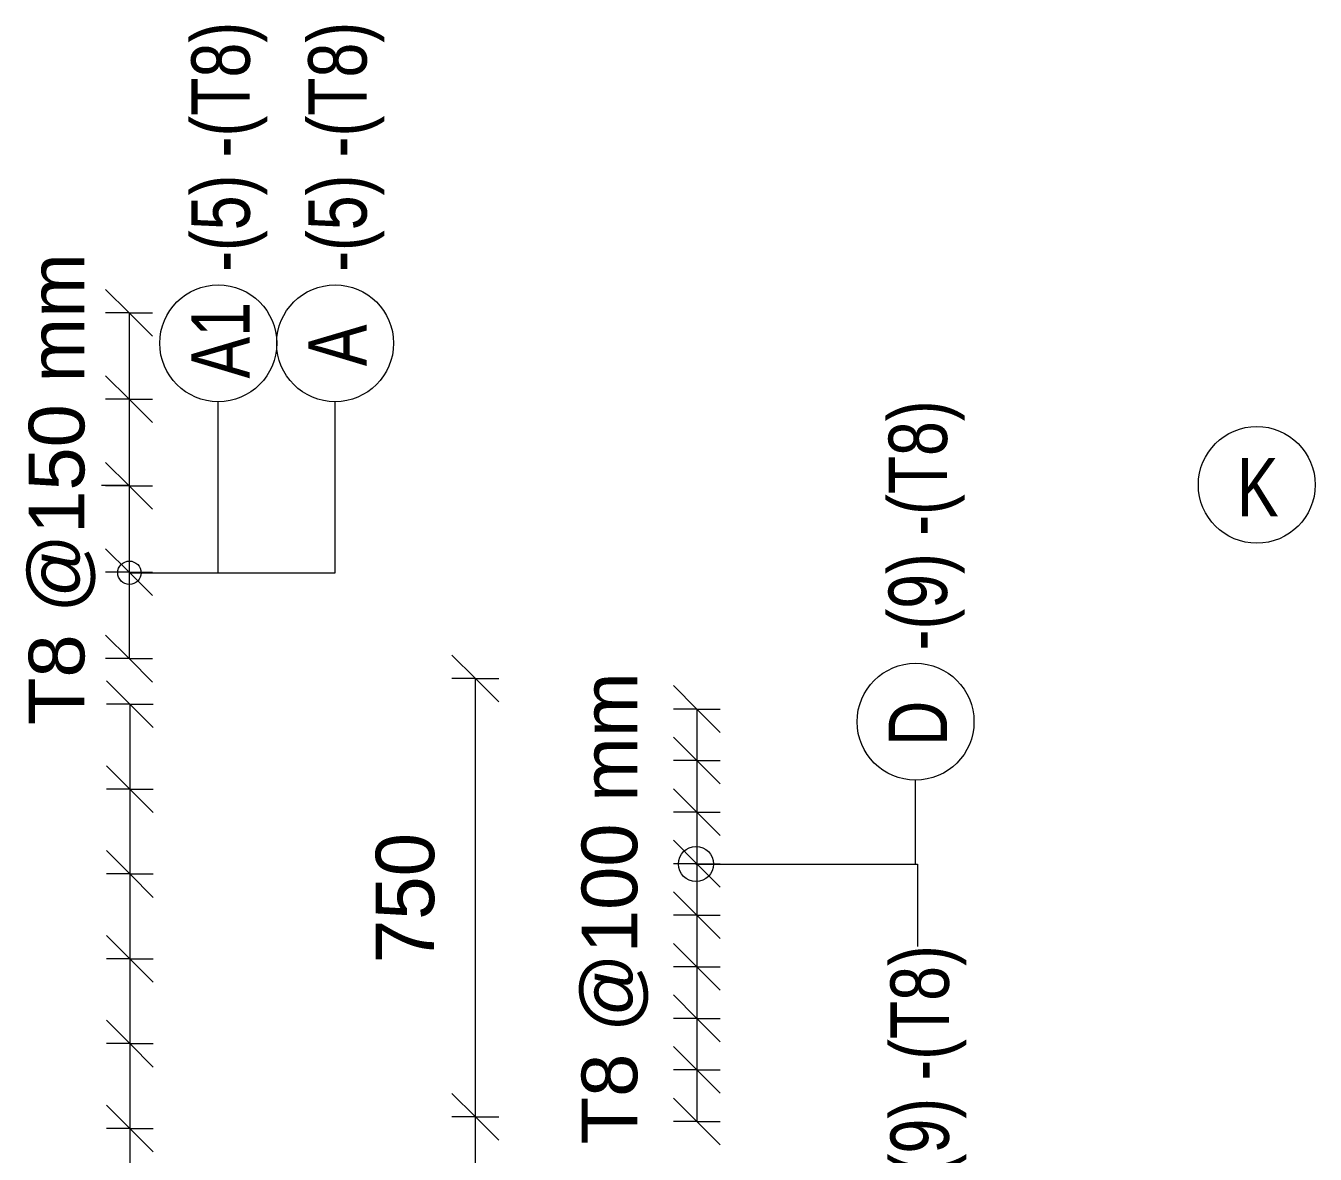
# Model space of a CAD drawing. Header units: millimetres. Extents: x -14563 to 6741, y -2784 to 21137.
# Drawn here: x -10540 to -8333, y 2226 to 4157 of the extents above; entities that cross this region are included whole.
import ezdxf

# ---------------------------------------------------------------- set-up
doc = ezdxf.new("R2010")
doc.units = ezdxf.units.MM
for name, color, linetype, lineweight in [('A-ANNO-DIMS', 211, 'Continuous', 9), ('A-ANNO-DIMS-40', 211, 'Continuous', 9), ('S-RBAR-IDEN', 171, 'Continuous', 9)]:
    doc.layers.add(name, color=color, linetype=linetype, lineweight=lineweight)
doc.styles.add('Arial', font='arial.ttf', dxfattribs={"height": 80})
doc.styles.add('Arial_1', font='arial.ttf', dxfattribs={"height": 95.25})
doc.styles.add('Nirmala UI Semilight', font='NirmalaS.ttf', dxfattribs={"width": 0.8, "height": 100})
doc.styles.add('Nirmala UI Semilight_1', font='NirmalaS.ttf', dxfattribs={"height": 100})
doc.dimstyles.new('Arrow_Filled_-_2_5_NI_UI_1', dxfattribs={"dimscale": 304.8, "dimtxt": 104.736395, "dimasz": 0.262467, "dimexe": 0.131234, "dimexo": 0.0625, "dimgap": 0.131234, "dimtad": 1, "dimdec": 4, "dimzin": 0, "dimdsep": 46, "dimtxsty": 'Arial_1', "dimblk1": 'OBLIQUE', "dimblk2": 'OBLIQUE', "dimsah": 1, "dimcen": 0.09, "dimazin": 0, "dimtfac": 1, "dimtdec": 4, "dimtix": 1, "dimtmove": 0, "dimatfit": 3, "dimfxl": 0.131234, "dimfxlon": 1, "dimtvp": 1, "dimtolj": 1, "dimtzin": 0, "dimarcsym": 2})
doc.dimstyles.new('Arrow_Filled_-_2_5_NI_UI_2', dxfattribs={"dimscale": 304.8, "dimtxt": 104.736395, "dimasz": 0.262467, "dimexe": 0.131234, "dimexo": 0.0625, "dimgap": 0.131234, "dimtad": 1, "dimdec": 4, "dimzin": 0, "dimdsep": 46, "dimtxsty": 'Nirmala UI Semilight_1', "dimblk1": 'OBLIQUE', "dimblk2": 'OBLIQUE', "dimsah": 1, "dimcen": 0.09, "dimazin": 0, "dimtfac": 1, "dimtdec": 4, "dimtix": 1, "dimtmove": 0, "dimatfit": 3, "dimfxl": 0.131234, "dimfxlon": 1, "dimtvp": 1, "dimtolj": 1, "dimtzin": 0, "dimarcsym": 2})
doc.dimstyles.new('Arrow_Filled_-_2_5_NI_UI_3', dxfattribs={"dimscale": 304.8, "dimtxt": 104.736395, "dimasz": 0.262467, "dimexe": 0.131234, "dimexo": 0.0625, "dimgap": 0.131234, "dimtad": 1, "dimdec": 4, "dimzin": 0, "dimdsep": 46, "dimtxsty": 'Arial', "dimblk1": 'OBLIQUE', "dimblk2": 'OBLIQUE', "dimsah": 1, "dimcen": 0.09, "dimazin": 0, "dimtfac": 1, "dimtdec": 4, "dimtix": 1, "dimtmove": 0, "dimatfit": 3, "dimfxl": 0.131234, "dimfxlon": 1, "dimtvp": 1, "dimtolj": 1, "dimtzin": 0, "dimarcsym": 2})

# ---------------------------------------------------------------- blocks, each defined once
blk = doc.blocks.new('M_Rebar Tag_rfa MARK - DOT 1 MM-794228-Elevation Front Copy 1')
at = {"layer": 'S-RBAR-IDEN'}
blk.add_circle((-10010.3, 3613.8), 100, dxfattribs=at)
blk = doc.blocks.new('DIMBLOCK108-Elevation Front Copy 1')
at = {"layer": 'A-ANNO-DIMS-40'}
for p, q in [((-9391.4, 2987.8), (-9431.4, 3027.8)), ((-9391.4, 2987.8), (-9431.4, 2987.8)), ((-9391.4, 2987.8), (-9391.4, 2899.5)), ((-9391.4, 2987.8), (-9351.4, 2947.8)), ((-9391.4, 2987.8), (-9351.4, 2987.8)), ((-9391.4, 2899.5), (-9431.4, 2939.5)), ((-9391.4, 2899.5), (-9431.4, 2899.5)), ((-9391.4, 2899.5), (-9351.4, 2859.5)), ((-9391.4, 2899.5), (-9351.4, 2899.5))]:
    blk.add_line(p, q, dxfattribs=at)
blk = doc.blocks.new('_Oblique')
at = {"color": 0, "linetype": 'ByBlock', "lineweight": -2}
blk.add_line((-0.5, -0.5), (0.5, 0.5), dxfattribs=at)
blk = doc.blocks.new('DIMBLOCK109-Elevation Front Copy 1')
at = {"layer": 'A-ANNO-DIMS-40'}
for p, q in [((-9391.4, 2899.5), (-9431.4, 2939.5)), ((-9391.4, 2899.5), (-9431.4, 2899.5)), ((-9391.4, 2899.5), (-9391.4, 2811.3)), ((-9391.4, 2899.5), (-9351.4, 2859.5)), ((-9391.4, 2899.5), (-9351.4, 2899.5)), ((-9391.4, 2811.3), (-9431.4, 2851.3)), ((-9391.4, 2811.3), (-9431.4, 2811.3)), ((-9391.4, 2811.3), (-9351.4, 2771.3)), ((-9391.4, 2811.3), (-9351.4, 2811.3))]:
    blk.add_line(p, q, dxfattribs=at)
blk = doc.blocks.new('DIMBLOCK110-Elevation Front Copy 1')
at = {"layer": 'A-ANNO-DIMS-40'}
for p, q in [((-9391.4, 2811.3), (-9431.4, 2851.3)), ((-9391.4, 2811.3), (-9431.4, 2811.3)), ((-9391.4, 2811.3), (-9391.4, 2723.1)), ((-9391.4, 2811.3), (-9351.4, 2771.3)), ((-9391.4, 2811.3), (-9351.4, 2811.3)), ((-9391.4, 2723.1), (-9431.4, 2763.1)), ((-9391.4, 2723.1), (-9431.4, 2723.1)), ((-9391.4, 2723.1), (-9351.4, 2683.1)), ((-9391.4, 2723.1), (-9351.4, 2723.1))]:
    blk.add_line(p, q, dxfattribs=at)
blk = doc.blocks.new('DIMBLOCK111-Elevation Front Copy 1')
at = {"layer": 'A-ANNO-DIMS-40'}
for p, q in [((-9391.4, 2723.1), (-9431.4, 2763.1)), ((-9391.4, 2723.1), (-9431.4, 2723.1)), ((-9391.4, 2723.1), (-9391.4, 2634.8)), ((-9391.4, 2723.1), (-9351.4, 2683.1)), ((-9391.4, 2723.1), (-9351.4, 2723.1)), ((-9391.4, 2634.8), (-9431.4, 2674.8)), ((-9391.4, 2634.8), (-9431.4, 2634.8)), ((-9391.4, 2634.8), (-9351.4, 2594.8)), ((-9391.4, 2634.8), (-9351.4, 2634.8))]:
    blk.add_line(p, q, dxfattribs=at)
blk = doc.blocks.new('DIMBLOCK112-Elevation Front Copy 1')
at = {"layer": 'A-ANNO-DIMS-40'}
for p, q in [((-9391.4, 2634.8), (-9431.4, 2674.8)), ((-9391.4, 2634.8), (-9431.4, 2634.8)), ((-9391.4, 2634.8), (-9391.4, 2546.6)), ((-9391.4, 2634.8), (-9351.4, 2594.8)), ((-9391.4, 2634.8), (-9351.4, 2634.8)), ((-9391.4, 2546.6), (-9431.4, 2586.6)), ((-9391.4, 2546.6), (-9431.4, 2546.6)), ((-9391.4, 2546.6), (-9351.4, 2506.6)), ((-9391.4, 2546.6), (-9351.4, 2546.6))]:
    blk.add_line(p, q, dxfattribs=at)
blk = doc.blocks.new('DIMBLOCK113-Elevation Front Copy 1')
at = {"layer": 'A-ANNO-DIMS-40'}
for p, q in [((-9391.4, 2546.6), (-9431.4, 2586.6)), ((-9391.4, 2546.6), (-9431.4, 2546.6)), ((-9391.4, 2546.6), (-9391.4, 2458.4)), ((-9391.4, 2546.6), (-9351.4, 2506.6)), ((-9391.4, 2546.6), (-9351.4, 2546.6)), ((-9391.4, 2458.4), (-9431.4, 2498.4)), ((-9391.4, 2458.4), (-9431.4, 2458.4)), ((-9391.4, 2458.4), (-9351.4, 2418.4)), ((-9391.4, 2458.4), (-9351.4, 2458.4))]:
    blk.add_line(p, q, dxfattribs=at)
blk = doc.blocks.new('DIMBLOCK114-Elevation Front Copy 1')
at = {"layer": 'A-ANNO-DIMS-40'}
for p, q in [((-9391.4, 2458.4), (-9431.4, 2498.4)), ((-9391.4, 2458.4), (-9431.4, 2458.4)), ((-9391.4, 2458.4), (-9391.4, 2370.2)), ((-9391.4, 2458.4), (-9351.4, 2418.4)), ((-9391.4, 2458.4), (-9351.4, 2458.4)), ((-9391.4, 2370.2), (-9431.4, 2410.2)), ((-9391.4, 2370.2), (-9431.4, 2370.2)), ((-9391.4, 2370.2), (-9351.4, 2330.2)), ((-9391.4, 2370.2), (-9351.4, 2370.2))]:
    blk.add_line(p, q, dxfattribs=at)
blk = doc.blocks.new('DIMBLOCK115-Elevation Front Copy 1')
at = {"layer": 'A-ANNO-DIMS-40'}
for p, q in [((-9391.4, 2370.2), (-9431.4, 2410.2)), ((-9391.4, 2370.2), (-9431.4, 2370.2)), ((-9391.4, 2370.2), (-9391.4, 2281.9)), ((-9391.4, 2370.2), (-9351.4, 2330.2)), ((-9391.4, 2370.2), (-9351.4, 2370.2)), ((-9391.4, 2281.9), (-9431.4, 2321.9)), ((-9391.4, 2281.9), (-9431.4, 2281.9)), ((-9391.4, 2281.9), (-9351.4, 2241.9)), ((-9391.4, 2281.9), (-9351.4, 2281.9))]:
    blk.add_line(p, q, dxfattribs=at)
blk = doc.blocks.new('DIMBLOCK116-Elevation Front Copy 1')
at = {"layer": 'A-ANNO-DIMS-40'}
for p, q in [((-9391.4, 2987.8), (-9431.4, 3027.8)), ((-9391.4, 2987.8), (-9431.4, 2987.8)), ((-9391.4, 2987.8), (-9391.4, 2281.9)), ((-9391.4, 2987.8), (-9391.4, 2899.5)), ((-9391.4, 2987.8), (-9351.4, 2947.8)), ((-9391.4, 2987.8), (-9351.4, 2987.8)), ((-9391.4, 2899.5), (-9431.4, 2939.5)), ((-9391.4, 2899.5), (-9431.4, 2899.5)), ((-9391.4, 2899.5), (-9391.4, 2811.3)), ((-9391.4, 2899.5), (-9351.4, 2859.5)), ((-9391.4, 2899.5), (-9351.4, 2899.5)), ((-9391.4, 2811.3), (-9431.4, 2851.3)), ((-9391.4, 2811.3), (-9431.4, 2811.3)), ((-9391.4, 2811.3), (-9391.4, 2723.1)), ((-9391.4, 2811.3), (-9351.4, 2771.3)), ((-9391.4, 2811.3), (-9351.4, 2811.3)), ((-9391.4, 2723.1), (-9431.4, 2763.1)), ((-9391.4, 2723.1), (-9431.4, 2723.1)), ((-9391.4, 2723.1), (-9391.4, 2634.8)), ((-9391.4, 2723.1), (-9351.4, 2683.1)), ((-9391.4, 2723.1), (-9351.4, 2723.1)), ((-9391.4, 2634.8), (-9431.4, 2674.8)), ((-9391.4, 2634.8), (-9431.4, 2634.8)), ((-9391.4, 2634.8), (-9391.4, 2546.6)), ((-9391.4, 2634.8), (-9351.4, 2594.8)), ((-9391.4, 2634.8), (-9351.4, 2634.8)), ((-9391.4, 2546.6), (-9431.4, 2586.6)), ((-9391.4, 2546.6), (-9431.4, 2546.6)), ((-9391.4, 2546.6), (-9391.4, 2458.4)), ((-9391.4, 2546.6), (-9351.4, 2506.6)), ((-9391.4, 2546.6), (-9351.4, 2546.6)), ((-9391.4, 2458.4), (-9431.4, 2498.4)), ((-9391.4, 2458.4), (-9431.4, 2458.4)), ((-9391.4, 2458.4), (-9391.4, 2370.2)), ((-9391.4, 2458.4), (-9351.4, 2418.4)), ((-9391.4, 2458.4), (-9351.4, 2458.4)), ((-9391.4, 2370.2), (-9431.4, 2410.2)), ((-9391.4, 2370.2), (-9431.4, 2370.2)), ((-9391.4, 2370.2), (-9391.4, 2281.9)), ((-9391.4, 2370.2), (-9351.4, 2330.2)), ((-9391.4, 2370.2), (-9351.4, 2370.2)), ((-9391.4, 2281.9), (-9431.4, 2321.9)), ((-9391.4, 2281.9), (-9431.4, 2281.9)), ((-9391.4, 2281.9), (-9351.4, 2241.9)), ((-9391.4, 2281.9), (-9351.4, 2281.9))]:
    blk.add_line(p, q, dxfattribs=at)
blk = doc.blocks.new('_None')
blk = doc.blocks.new('M_Rebar Tag_rfa MARK - DOT 1_5-794230-Elevation Front Copy 1')
at = {"layer": 'S-RBAR-IDEN'}
blk.add_circle((-14326, 3918.4), 100, dxfattribs=at)
blk = doc.blocks.new('DIMBLOCK118-Elevation Front Copy 1')
at = {"layer": 'A-ANNO-DIMS-40'}
for p, q in [((-9770.3, 2290), (-9810.3, 2330)), ((-9770.3, 2290), (-9810.3, 2290)), ((-9770.3, -645), (-9770.3, 2290)), ((-9770.3, 2290), (-9730.3, 2250)), ((-9770.3, 2290), (-9730.3, 2290)), ((-9770.3, -645), (-9810.3, -605)), ((-9770.3, -645), (-9810.3, -645)), ((-9770.3, -645), (-9730.3, -685)), ((-9770.3, -645), (-9730.3, -645))]:
    blk.add_line(p, q, dxfattribs=at)
at = {"layer": 'A-ANNO-DIMS-40', "color": 0, "insert": (-9940.8, 670.2), "char_height": 100, "width": 365.625, "attachment_point": 1, "rotation": 90, "line_spacing_factor": 1.142579, "style": 'Nirmala UI Semilight_1'}
blk.add_mtext('2935', dxfattribs=at)
blk = doc.blocks.new('DIMBLOCK119-Elevation Front Copy 1')
at = {"layer": 'A-ANNO-DIMS-40'}
for p, q in [((-9770.3, 3040), (-9810.3, 3080)), ((-9770.3, 3040), (-9810.3, 3040)), ((-9770.3, 2290), (-9770.3, 3040)), ((-9770.3, 3040), (-9730.3, 3000)), ((-9770.3, 3040), (-9730.3, 3040)), ((-9770.3, 2290), (-9810.3, 2330)), ((-9770.3, 2290), (-9810.3, 2290)), ((-9770.3, 2290), (-9730.3, 2250)), ((-9770.3, 2290), (-9730.3, 2290))]:
    blk.add_line(p, q, dxfattribs=at)
at = {"layer": 'A-ANNO-DIMS-40', "color": 0, "insert": (-9940.8, 2552.6), "char_height": 100, "width": 269.649, "attachment_point": 1, "rotation": 90, "line_spacing_factor": 1.142579, "style": 'Nirmala UI Semilight_1'}
blk.add_mtext('750', dxfattribs=at)
blk = doc.blocks.new('DIMBLOCK120-Elevation Front Copy 1')
at = {"layer": 'A-ANNO-DIMS-40'}
for p, q in [((-10363, 3666), (-10403, 3706)), ((-10363, 3666), (-10403, 3666)), ((-10363, 3666), (-10363, 3518)), ((-10363, 3666), (-10323, 3626)), ((-10363, 3666), (-10323, 3666)), ((-10363, 3518), (-10403, 3558)), ((-10363, 3518), (-10403, 3518)), ((-10363, 3518), (-10323, 3478)), ((-10363, 3518), (-10323, 3518))]:
    blk.add_line(p, q, dxfattribs=at)
blk = doc.blocks.new('DIMBLOCK121-Elevation Front Copy 1')
at = {"layer": 'A-ANNO-DIMS-40'}
for p, q in [((-10363, 3518), (-10403, 3558)), ((-10363, 3518), (-10403, 3518)), ((-10363, 3518), (-10363, 3370)), ((-10363, 3518), (-10323, 3478)), ((-10363, 3518), (-10323, 3518)), ((-10363, 3370), (-10403, 3410)), ((-10363, 3370), (-10403, 3370)), ((-10363, 3370), (-10323, 3330)), ((-10363, 3370), (-10323, 3370))]:
    blk.add_line(p, q, dxfattribs=at)
blk = doc.blocks.new('DIMBLOCK122-Elevation Front Copy 1')
at = {"layer": 'A-ANNO-DIMS-40'}
for p, q in [((-10363, 3370), (-10403, 3410)), ((-10363, 3370), (-10403, 3370)), ((-10363, 3370), (-10363, 3222)), ((-10363, 3370), (-10323, 3330)), ((-10363, 3370), (-10323, 3370)), ((-10363, 3222), (-10403, 3262)), ((-10363, 3222), (-10403, 3222)), ((-10363, 3222), (-10323, 3182)), ((-10363, 3222), (-10323, 3222))]:
    blk.add_line(p, q, dxfattribs=at)
blk = doc.blocks.new('DIMBLOCK123-Elevation Front Copy 1')
at = {"layer": 'A-ANNO-DIMS-40'}
for p, q in [((-10363, 3222), (-10403, 3262)), ((-10363, 3222), (-10403, 3222)), ((-10363, 3222), (-10363, 3074)), ((-10363, 3222), (-10323, 3182)), ((-10363, 3222), (-10323, 3222)), ((-10363, 3074), (-10403, 3114)), ((-10363, 3074), (-10403, 3074)), ((-10363, 3074), (-10323, 3034)), ((-10363, 3074), (-10323, 3074))]:
    blk.add_line(p, q, dxfattribs=at)
blk = doc.blocks.new('DIMBLOCK124-Elevation Front Copy 1')
at = {"layer": 'A-ANNO-DIMS-40'}
for p, q in [((-10363, 3666), (-10403, 3706)), ((-10363, 3666), (-10403, 3666)), ((-10363, 3666), (-10363, 3074)), ((-10363, 3666), (-10363, 3518)), ((-10363, 3666), (-10323, 3626)), ((-10363, 3666), (-10323, 3666)), ((-10363, 3518), (-10403, 3558)), ((-10363, 3518), (-10403, 3518)), ((-10363, 3518), (-10363, 3370)), ((-10363, 3518), (-10323, 3478)), ((-10363, 3518), (-10323, 3518)), ((-10363, 3370), (-10403, 3410)), ((-10363, 3370), (-10403, 3370)), ((-10363, 3370), (-10363, 3222)), ((-10363, 3370), (-10323, 3330)), ((-10363, 3370), (-10323, 3370)), ((-10363, 3222), (-10403, 3262)), ((-10363, 3222), (-10403, 3222)), ((-10363, 3222), (-10363, 3074)), ((-10363, 3222), (-10323, 3182)), ((-10363, 3222), (-10323, 3222)), ((-10363, 3074), (-10403, 3114)), ((-10363, 3074), (-10403, 3074)), ((-10363, 3074), (-10323, 3034)), ((-10363, 3074), (-10323, 3074))]:
    blk.add_line(p, q, dxfattribs=at)
blk = doc.blocks.new('DIMBLOCK125-Elevation Front Copy 1')
at = {"layer": 'A-ANNO-DIMS-40'}
for p, q in [((-10361.4, 2996), (-10401.4, 3036)), ((-10361.4, 2996), (-10401.4, 2996)), ((-10361.4, 2996), (-10361.4, 2850.8)), ((-10361.4, 2996), (-10321.4, 2956)), ((-10361.4, 2996), (-10321.4, 2996)), ((-10361.4, 2850.8), (-10401.4, 2890.8)), ((-10361.4, 2850.8), (-10401.4, 2850.8)), ((-10361.4, 2850.8), (-10321.4, 2810.8)), ((-10361.4, 2850.8), (-10321.4, 2850.8))]:
    blk.add_line(p, q, dxfattribs=at)
blk = doc.blocks.new('DIMBLOCK126-Elevation Front Copy 1')
at = {"layer": 'A-ANNO-DIMS-40'}
for p, q in [((-10361.4, 2850.8), (-10401.4, 2890.8)), ((-10361.4, 2850.8), (-10401.4, 2850.8)), ((-10361.4, 2850.8), (-10361.4, 2705.5)), ((-10361.4, 2850.8), (-10321.4, 2810.8)), ((-10361.4, 2850.8), (-10321.4, 2850.8)), ((-10361.4, 2705.5), (-10401.4, 2745.5)), ((-10361.4, 2705.5), (-10401.4, 2705.5)), ((-10361.4, 2705.5), (-10321.4, 2665.5)), ((-10361.4, 2705.5), (-10321.4, 2705.5))]:
    blk.add_line(p, q, dxfattribs=at)
blk = doc.blocks.new('DIMBLOCK127-Elevation Front Copy 1')
at = {"layer": 'A-ANNO-DIMS-40'}
for p, q in [((-10361.4, 2705.5), (-10401.4, 2745.5)), ((-10361.4, 2705.5), (-10401.4, 2705.5)), ((-10361.4, 2705.5), (-10361.4, 2560.3)), ((-10361.4, 2705.5), (-10321.4, 2665.5)), ((-10361.4, 2705.5), (-10321.4, 2705.5)), ((-10361.4, 2560.3), (-10401.4, 2600.3)), ((-10361.4, 2560.3), (-10401.4, 2560.3)), ((-10361.4, 2560.3), (-10321.4, 2520.3)), ((-10361.4, 2560.3), (-10321.4, 2560.3))]:
    blk.add_line(p, q, dxfattribs=at)
blk = doc.blocks.new('DIMBLOCK128-Elevation Front Copy 1')
at = {"layer": 'A-ANNO-DIMS-40'}
for p, q in [((-10361.4, 2560.3), (-10401.4, 2600.3)), ((-10361.4, 2560.3), (-10401.4, 2560.3)), ((-10361.4, 2560.3), (-10361.4, 2415.1)), ((-10361.4, 2560.3), (-10321.4, 2520.3)), ((-10361.4, 2560.3), (-10321.4, 2560.3)), ((-10361.4, 2415.1), (-10401.4, 2455.1)), ((-10361.4, 2415.1), (-10401.4, 2415.1)), ((-10361.4, 2415.1), (-10321.4, 2375.1)), ((-10361.4, 2415.1), (-10321.4, 2415.1))]:
    blk.add_line(p, q, dxfattribs=at)
blk = doc.blocks.new('DIMBLOCK129-Elevation Front Copy 1')
at = {"layer": 'A-ANNO-DIMS-40'}
for p, q in [((-10361.4, 2415.1), (-10401.4, 2455.1)), ((-10361.4, 2415.1), (-10401.4, 2415.1)), ((-10361.4, 2415.1), (-10361.4, 2269.8)), ((-10361.4, 2415.1), (-10321.4, 2375.1)), ((-10361.4, 2415.1), (-10321.4, 2415.1)), ((-10361.4, 2269.8), (-10401.4, 2309.8)), ((-10361.4, 2269.8), (-10401.4, 2269.8)), ((-10361.4, 2269.8), (-10321.4, 2229.8)), ((-10361.4, 2269.8), (-10321.4, 2269.8))]:
    blk.add_line(p, q, dxfattribs=at)
blk = doc.blocks.new('DIMBLOCK130-Elevation Front Copy 1')
at = {"layer": 'A-ANNO-DIMS-40'}
for p, q in [((-10361.4, 2269.8), (-10401.4, 2309.8)), ((-10361.4, 2269.8), (-10401.4, 2269.8)), ((-10361.4, 2269.8), (-10361.4, 2124.6)), ((-10361.4, 2269.8), (-10321.4, 2229.8)), ((-10361.4, 2269.8), (-10321.4, 2269.8)), ((-10361.4, 2124.6), (-10401.4, 2164.6)), ((-10361.4, 2124.6), (-10401.4, 2124.6)), ((-10361.4, 2124.6), (-10321.4, 2084.6)), ((-10361.4, 2124.6), (-10321.4, 2124.6))]:
    blk.add_line(p, q, dxfattribs=at)
blk = doc.blocks.new('DIMBLOCK155-Elevation Front Copy 1')
at = {"layer": 'A-ANNO-DIMS-40'}
for p, q in [((-10361.4, 2996), (-10401.4, 3036)), ((-10361.4, 2996), (-10401.4, 2996)), ((-10361.4, 2996), (-10361.4, -1361)), ((-10361.4, 2996), (-10361.4, 2850.8)), ((-10361.4, 2996), (-10321.4, 2956)), ((-10361.4, 2996), (-10321.4, 2996)), ((-10361.4, 2850.8), (-10401.4, 2890.8)), ((-10361.4, 2850.8), (-10401.4, 2850.8)), ((-10361.4, 2850.8), (-10361.4, 2705.5)), ((-10361.4, 2850.8), (-10321.4, 2810.8)), ((-10361.4, 2850.8), (-10321.4, 2850.8)), ((-10361.4, 2705.5), (-10401.4, 2745.5)), ((-10361.4, 2705.5), (-10401.4, 2705.5)), ((-10361.4, 2705.5), (-10361.4, 2560.3)), ((-10361.4, 2705.5), (-10321.4, 2665.5)), ((-10361.4, 2705.5), (-10321.4, 2705.5)), ((-10361.4, 2560.3), (-10401.4, 2600.3)), ((-10361.4, 2560.3), (-10401.4, 2560.3)), ((-10361.4, 2560.3), (-10361.4, 2415.1)), ((-10361.4, 2560.3), (-10321.4, 2520.3)), ((-10361.4, 2560.3), (-10321.4, 2560.3)), ((-10361.4, 2415.1), (-10401.4, 2455.1)), ((-10361.4, 2415.1), (-10401.4, 2415.1)), ((-10361.4, 2415.1), (-10361.4, 2269.8)), ((-10361.4, 2415.1), (-10321.4, 2375.1)), ((-10361.4, 2415.1), (-10321.4, 2415.1)), ((-10361.4, 2269.8), (-10401.4, 2309.8)), ((-10361.4, 2269.8), (-10401.4, 2269.8)), ((-10361.4, 2269.8), (-10361.4, 2124.6)), ((-10361.4, 2269.8), (-10321.4, 2229.8)), ((-10361.4, 2269.8), (-10321.4, 2269.8)), ((-10361.4, 2124.6), (-10401.4, 2164.6)), ((-10361.4, 2124.6), (-10401.4, 2124.6)), ((-10361.4, 2124.6), (-10361.4, 1979.4)), ((-10361.4, 2124.6), (-10321.4, 2084.6)), ((-10361.4, 2124.6), (-10321.4, 2124.6)), ((-10361.4, 1979.4), (-10401.4, 2019.4)), ((-10361.4, 1979.4), (-10401.4, 1979.4)), ((-10361.4, 1979.4), (-10361.4, 1834.1)), ((-10361.4, 1979.4), (-10321.4, 1939.4)), ((-10361.4, 1979.4), (-10321.4, 1979.4)), ((-10361.4, 1834.1), (-10401.4, 1874.1)), ((-10361.4, 1834.1), (-10401.4, 1834.1)), ((-10361.4, 1834.1), (-10361.4, 1688.9)), ((-10361.4, 1834.1), (-10321.4, 1794.1)), ((-10361.4, 1834.1), (-10321.4, 1834.1)), ((-10361.4, 1688.9), (-10401.4, 1728.9)), ((-10361.4, 1688.9), (-10401.4, 1688.9)), ((-10361.4, 1688.9), (-10361.4, 1543.7)), ((-10361.4, 1688.9), (-10321.4, 1648.9)), ((-10361.4, 1688.9), (-10321.4, 1688.9)), ((-10361.4, 1543.7), (-10401.4, 1583.7)), ((-10361.4, 1543.7), (-10401.4, 1543.7)), ((-10361.4, 1543.7), (-10361.4, 1398.4)), ((-10361.4, 1543.7), (-10321.4, 1503.7)), ((-10361.4, 1543.7), (-10321.4, 1543.7)), ((-10361.4, 1398.4), (-10401.4, 1438.4)), ((-10361.4, 1398.4), (-10401.4, 1398.4)), ((-10361.4, 1398.4), (-10361.4, 1253.2)), ((-10361.4, 1398.4), (-10321.4, 1358.4)), ((-10361.4, 1398.4), (-10321.4, 1398.4)), ((-10361.4, 1253.2), (-10401.4, 1293.2)), ((-10361.4, 1253.2), (-10401.4, 1253.2)), ((-10361.4, 1253.2), (-10361.4, 1108)), ((-10361.4, 1253.2), (-10321.4, 1213.2)), ((-10361.4, 1253.2), (-10321.4, 1253.2)), ((-10361.4, 1108), (-10401.4, 1148)), ((-10361.4, 1108), (-10401.4, 1108)), ((-10361.4, 1108), (-10361.4, 962.7)), ((-10361.4, 1108), (-10321.4, 1068)), ((-10361.4, 1108), (-10321.4, 1108)), ((-10361.4, 962.7), (-10401.4, 1002.7)), ((-10361.4, 962.7), (-10401.4, 962.7)), ((-10361.4, 962.7), (-10361.4, 817.5)), ((-10361.4, 962.7), (-10321.4, 922.7)), ((-10361.4, 962.7), (-10321.4, 962.7)), ((-10361.4, 817.5), (-10401.4, 857.5)), ((-10361.4, 817.5), (-10401.4, 817.5)), ((-10361.4, 817.5), (-10361.4, 672.3)), ((-10361.4, 817.5), (-10321.4, 777.5)), ((-10361.4, 817.5), (-10321.4, 817.5)), ((-10361.4, 672.3), (-10401.4, 712.3)), ((-10361.4, 672.3), (-10401.4, 672.3)), ((-10361.4, 672.3), (-10361.4, 527)), ((-10361.4, 672.3), (-10321.4, 632.3)), ((-10361.4, 672.3), (-10321.4, 672.3)), ((-10361.4, 527), (-10401.4, 567)), ((-10361.4, 527), (-10401.4, 527)), ((-10361.4, 527), (-10361.4, 381.8)), ((-10361.4, 527), (-10321.4, 487)), ((-10361.4, 527), (-10321.4, 527)), ((-10361.4, 381.8), (-10401.4, 421.8)), ((-10361.4, 381.8), (-10401.4, 381.8)), ((-10361.4, 381.8), (-10361.4, 236.6)), ((-10361.4, 381.8), (-10321.4, 341.8)), ((-10361.4, 381.8), (-10321.4, 381.8)), ((-10361.4, 236.6), (-10401.4, 276.6)), ((-10361.4, 236.6), (-10401.4, 236.6)), ((-10361.4, 236.6), (-10361.4, 91.3)), ((-10361.4, 236.6), (-10321.4, 196.6)), ((-10361.4, 236.6), (-10321.4, 236.6)), ((-10361.4, 91.3), (-10401.4, 131.3)), ((-10361.4, 91.3), (-10401.4, 91.3)), ((-10361.4, 91.3), (-10361.4, -53.9)), ((-10361.4, 91.3), (-10321.4, 51.3)), ((-10361.4, 91.3), (-10321.4, 91.3)), ((-10361.4, -53.9), (-10401.4, -13.9)), ((-10361.4, -53.9), (-10401.4, -53.9)), ((-10361.4, -53.9), (-10361.4, -199.1)), ((-10361.4, -53.9), (-10321.4, -93.9)), ((-10361.4, -53.9), (-10321.4, -53.9)), ((-10361.4, -199.1), (-10401.4, -159.1)), ((-10361.4, -199.1), (-10401.4, -199.1)), ((-10361.4, -199.1), (-10361.4, -344.4)), ((-10361.4, -199.1), (-10321.4, -239.1)), ((-10361.4, -199.1), (-10321.4, -199.1)), ((-10361.4, -344.4), (-10401.4, -304.4)), ((-10361.4, -344.4), (-10401.4, -344.4)), ((-10361.4, -344.4), (-10361.4, -489.6)), ((-10361.4, -344.4), (-10321.4, -384.4)), ((-10361.4, -344.4), (-10321.4, -344.4)), ((-10361.4, -489.6), (-10401.4, -449.6)), ((-10361.4, -489.6), (-10401.4, -489.6)), ((-10361.4, -489.6), (-10361.4, -634.8)), ((-10361.4, -489.6), (-10321.4, -529.6)), ((-10361.4, -489.6), (-10321.4, -489.6)), ((-10361.4, -634.8), (-10401.4, -594.8)), ((-10361.4, -634.8), (-10401.4, -634.8)), ((-10361.4, -634.8), (-10361.4, -780.1)), ((-10361.4, -634.8), (-10321.4, -674.8)), ((-10361.4, -634.8), (-10321.4, -634.8)), ((-10361.4, -780.1), (-10401.4, -740.1)), ((-10361.4, -780.1), (-10401.4, -780.1)), ((-10361.4, -780.1), (-10361.4, -925.3)), ((-10361.4, -780.1), (-10321.4, -820.1)), ((-10361.4, -780.1), (-10321.4, -780.1)), ((-10361.4, -925.3), (-10401.4, -885.3)), ((-10361.4, -925.3), (-10401.4, -925.3)), ((-10361.4, -925.3), (-10361.4, -1070.5)), ((-10361.4, -925.3), (-10321.4, -965.3)), ((-10361.4, -925.3), (-10321.4, -925.3)), ((-10361.4, -1070.5), (-10401.4, -1030.5)), ((-10361.4, -1070.5), (-10401.4, -1070.5)), ((-10361.4, -1070.5), (-10361.4, -1215.8)), ((-10361.4, -1070.5), (-10321.4, -1110.5)), ((-10361.4, -1070.5), (-10321.4, -1070.5)), ((-10361.4, -1215.8), (-10401.4, -1175.8)), ((-10361.4, -1215.8), (-10401.4, -1215.8)), ((-10361.4, -1215.8), (-10361.4, -1361)), ((-10361.4, -1215.8), (-10321.4, -1255.8)), ((-10361.4, -1215.8), (-10321.4, -1215.8)), ((-10361.4, -1361), (-10401.4, -1321)), ((-10361.4, -1361), (-10401.4, -1361)), ((-10361.4, -1361), (-10321.4, -1401)), ((-10361.4, -1361), (-10321.4, -1361))]:
    blk.add_line(p, q, dxfattribs=at)
blk = doc.blocks.new('M_Rebar Tag_rfa MARK - ARROW-794226-Elevation Right')
at = {"layer": 'S-RBAR-IDEN'}
blk.add_circle((20978.1, -855.5), 100, dxfattribs=at)

msp = doc.modelspace()

# ---------------------------------------------------------------- linework, layer by layer
at = {"layer": 'S-RBAR-IDEN'}
for p, q in [((-10210.26904, 3221.0032), (-10210.26904, 3513.82747)), ((-10010.26904, 3221.0032), (-10010.26904, 3513.82747)), ((-10363.15056, 3370.54406), (-10410.08949, 3370.54406)), ((-10362.30366, 3221.0032), (-10010.26904, 3221.0032)), ((-10362.30366, 3221.0032), (-10210.26904, 3221.0032)), ((-9017.02012, 2722.45776), (-9017.02012, 2866.01612)), ((-9392.76961, 2722.45776), (-9017.02012, 2722.45776)), ((-9392.76961, 2722.45776), (-9013.89544, 2722.45776)), ((-9013.89544, 2722.45776), (-9013.89544, 2581.37229))]:
    msp.add_line(p, q, dxfattribs=at)
for centre, radius in [((-10362.30366, 3221.0032), 20), ((-10362.30366, 3221.0032), 20), ((-9392.76961, 2722.45776), 30), ((-9392.76961, 2722.45776), 30)]:
    msp.add_circle(centre, radius, dxfattribs=at)

# ---------------------------------------------------------------- block references
for name, p in [('M_Rebar Tag_rfa MARK - DOT 1 MM-794228-Elevation Front Copy 1', (-200, 0)), ('M_Rebar Tag_rfa MARK - DOT 1 MM-794228-Elevation Front Copy 1', (0, 0)), ('M_Rebar Tag_rfa MARK - ARROW-794226-Elevation Right', (-29411.12333, 4226.98887)), ('M_Rebar Tag_rfa MARK - DOT 1_5-794230-Elevation Front Copy 1', (5309.00599, -952.33576))]:
    msp.add_blockref(name, p, dxfattribs=at)

# ---------------------------------------------------------------- texts
at = {"layer": 'S-RBAR-IDEN', "char_height": 100, "attachment_point": 1, "rotation": 90, "style": 'Nirmala UI Semilight'}
for s, insert, width in [('-(5) -(T8)', (-10256.35094, 3736.03881), 513.08), ('-(5) -(T8)', (-10056.35094, 3736.03881), 513.08), ('A1', (-10256.35094, 3553.5383), 138.5316), ('A', (-10056.35094, 3574.6583), 87.2236), ('-(9) -(T8)', (-9063.10202, 3088.22747), 513.08), ('D', (-9063.10202, 2924.76695), 92.3544), ('-(9) -(T8)', (-9059.97734, 2155.77229), 513.08)]:
    msp.add_mtext(s, dxfattribs=dict(at, insert=insert, width=width))
at = {"layer": 'S-RBAR-IDEN', "insert": (-8466.94531, 3417.54416), "char_height": 100, "width": 74.3966, "attachment_point": 1, "style": 'Nirmala UI Semilight'}
msp.add_mtext('K', dxfattribs=at)

# ---------------------------------------------------------------- dimensions: what is measured, and where the dimension line sits
at = {"layer": 'A-ANNO-DIMS'}
for base, p1, p2, text, dimstyle, override, picture, middle in [((-10362.97182, 3074), (-10402.97182, 3666), (-10402.97182, 3074), '592', 'Arrow_Filled_-_2_5_NI_UI_3', {"dimpost": '<>', "dimblk1": 'None', "dimblk2": 'None', "dimsah": 1, "dimfxl": 592}, 'DIMBLOCK124-Elevation Front Copy 1', (-10443.81766, 3370)), ((-10362.97182, 3518), (-10402.97182, 3666), (-10402.97182, 3518), ' ', 'Arrow_Filled_-_2_5_NI_UI_3', {"dimpost": '<>', "dimfxl": 148}, 'DIMBLOCK120-Elevation Front Copy 1', (-10362.97182, 3592)), ((-10362.97182, 3370), (-10402.97182, 3518), (-10402.97182, 3370), ' ', 'Arrow_Filled_-_2_5_NI_UI_3', {"dimpost": '<>', "dimfxl": 148}, 'DIMBLOCK121-Elevation Front Copy 1', (-10362.97182, 3444)), ((-10362.97182, 3222), (-10402.97182, 3370), (-10402.97182, 3222), ' ', 'Arrow_Filled_-_2_5_NI_UI_3', {"dimpost": '<>', "dimfxl": 148}, 'DIMBLOCK122-Elevation Front Copy 1', (-10362.97182, 3296)), ((-10362.97182, 3074), (-10402.97182, 3222), (-10402.97182, 3074), ' ', 'Arrow_Filled_-_2_5_NI_UI_3', {"dimpost": '<>', "dimfxl": 148}, 'DIMBLOCK123-Elevation Front Copy 1', (-10362.97182, 3148)), ((-10361.36469, 2850.76667), (-10401.36469, 2996), (-10401.36469, 2850.76667), ' ', 'Arrow_Filled_-_2_5_NI_UI_1', {"dimpost": '<>', "dimfxl": 145.233333}, 'DIMBLOCK125-Elevation Front Copy 1', (-10361.36469, 2923.38333)), ((-9391.39565, 2281.91947), (-9431.39565, 2987.7745), (-9431.39565, 2281.91947), '706', 'Arrow_Filled_-_2_5_NI_UI_1', {"dimpost": '<>', "dimblk1": 'None', "dimblk2": 'None', "dimsah": 1, "dimfxl": 705.85503}, 'DIMBLOCK116-Elevation Front Copy 1', (-9480.02773, 2634.84699)), ((-9391.39565, 2899.54262), (-9431.39565, 2987.7745), (-9431.39565, 2899.54262), ' ', 'Arrow_Filled_-_2_5_NI_UI_1', {"dimpost": '<>', "dimfxl": 88.231879}, 'DIMBLOCK108-Elevation Front Copy 1', (-9391.39565, 2943.65856)), ((-9391.39565, 2811.31075), (-9431.39565, 2899.54262), (-9431.39565, 2811.31075), ' ', 'Arrow_Filled_-_2_5_NI_UI_1', {"dimpost": '<>', "dimfxl": 88.231879}, 'DIMBLOCK109-Elevation Front Copy 1', (-9391.39565, 2855.42669)), ((-10361.36469, 2705.53333), (-10401.36469, 2850.76667), (-10401.36469, 2705.53333), ' ', 'Arrow_Filled_-_2_5_NI_UI_1', {"dimpost": '<>', "dimfxl": 145.233333}, 'DIMBLOCK126-Elevation Front Copy 1', (-10361.36469, 2778.15)), ((-9391.39565, 2723.07887), (-9431.39565, 2811.31075), (-9431.39565, 2723.07887), ' ', 'Arrow_Filled_-_2_5_NI_UI_1', {"dimpost": '<>', "dimfxl": 88.231879}, 'DIMBLOCK110-Elevation Front Copy 1', (-9391.39565, 2767.19481)), ((-9391.39565, 2634.84699), (-9431.39565, 2723.07887), (-9431.39565, 2634.84699), ' ', 'Arrow_Filled_-_2_5_NI_UI_1', {"dimpost": '<>', "dimfxl": 88.231879}, 'DIMBLOCK111-Elevation Front Copy 1', (-9391.39565, 2678.96293)), ((-10361.36469, 2560.3), (-10401.36469, 2705.53333), (-10401.36469, 2560.3), ' ', 'Arrow_Filled_-_2_5_NI_UI_1', {"dimpost": '<>', "dimfxl": 145.233333}, 'DIMBLOCK127-Elevation Front Copy 1', (-10361.36469, 2632.91667)), ((-9391.39565, 2546.61511), (-9431.39565, 2634.84699), (-9431.39565, 2546.61511), ' ', 'Arrow_Filled_-_2_5_NI_UI_1', {"dimpost": '<>', "dimfxl": 88.231879}, 'DIMBLOCK112-Elevation Front Copy 1', (-9391.39565, 2590.73105)), ((-10361.36469, 2415.06667), (-10401.36469, 2560.3), (-10401.36469, 2415.06667), ' ', 'Arrow_Filled_-_2_5_NI_UI_1', {"dimpost": '<>', "dimfxl": 145.233333}, 'DIMBLOCK128-Elevation Front Copy 1', (-10361.36469, 2487.68333)), ((-9391.39565, 2458.38323), (-9431.39565, 2546.61511), (-9431.39565, 2458.38323), ' ', 'Arrow_Filled_-_2_5_NI_UI_1', {"dimpost": '<>', "dimfxl": 88.231879}, 'DIMBLOCK113-Elevation Front Copy 1', (-9391.39565, 2502.49917)), ((-9391.39565, 2370.15135), (-9431.39565, 2458.38323), (-9431.39565, 2370.15135), ' ', 'Arrow_Filled_-_2_5_NI_UI_1', {"dimpost": '<>', "dimfxl": 88.231879}, 'DIMBLOCK114-Elevation Front Copy 1', (-9391.39565, 2414.26729)), ((-10361.36469, 2269.83333), (-10401.36469, 2415.06667), (-10401.36469, 2269.83333), ' ', 'Arrow_Filled_-_2_5_NI_UI_1', {"dimpost": '<>', "dimfxl": 145.233333}, 'DIMBLOCK129-Elevation Front Copy 1', (-10361.36469, 2342.45)), ((-9391.39565, 2281.91947), (-9431.39565, 2370.15135), (-9431.39565, 2281.91947), ' ', 'Arrow_Filled_-_2_5_NI_UI_1', {"dimpost": '<>', "dimfxl": 88.231879}, 'DIMBLOCK115-Elevation Front Copy 1', (-9391.39565, 2326.03541)), ((-10361.36469, 2124.6), (-10401.36469, 2269.83333), (-10401.36469, 2124.6), ' ', 'Arrow_Filled_-_2_5_NI_UI_1', {"dimpost": '<>', "dimfxl": 145.233333}, 'DIMBLOCK130-Elevation Front Copy 1', (-10361.36469, 2197.21667))]:
    dim = msp.add_linear_dim(base=base, p1=p1, p2=p2, angle=90, text=text, dimstyle=dimstyle, override=override, dxfattribs=at)
    dim.commit()
    dim.dimension.update_dxf_attribs({"geometry": picture, "text_midpoint": middle})
for base, p1, p2, override, picture, middle in [((-9770.30411, 3040), (-9810.30411, 2290), (-9810.30411, 3040), {"dimpost": '<>', "dimfxl": 750}, 'DIMBLOCK119-Elevation Front Copy 1', (-9861.97775, 2665)), ((-9770.30411, 2290), (-9810.30411, -645), (-9810.30411, 2290), {"dimpost": '<>', "dimfxl": 2935}, 'DIMBLOCK118-Elevation Front Copy 1', (-9862.01262, 822.5))]:
    dim = msp.add_linear_dim(base=base, p1=p1, p2=p2, angle=90, dimstyle='Arrow_Filled_-_2_5_NI_UI_2', override=override, dxfattribs=at)
    dim.commit()
    dim.dimension.update_dxf_attribs({"geometry": picture, "text_midpoint": middle})

# ---------------------------------------------------------------- next in the draw order: texts
at = {"layer": 'S-RBAR-IDEN', "char_height": 95.25, "width": 990.88575, "attachment_point": 1, "rotation": 90, "style": 'Arial_1', "bg_fill": 3, "box_fill_scale": 0, "bg_fill_color": 256, "bg_fill_true_color": 3254780160, "bg_fill_transparency": 256}
for s, insert in [('T8 @150 mm', (-10534.58532, 2960.34406)), ('T8 @100 mm', (-9588.51235, 2242.68379))]:
    msp.add_mtext(s, dxfattribs=dict(at, insert=insert))

# ---------------------------------------------------------------- next in the draw order: dimensions: what is measured, and where the dimension line sits
at = {"layer": 'A-ANNO-DIMS'}
dim = msp.add_linear_dim(base=(-10361.36469, -1361), p1=(-10401.36469, 2996), p2=(-10401.36469, -1361), angle=90, text='4357', dimstyle='Arrow_Filled_-_2_5_NI_UI_1', override={"dimpost": '<>', "dimblk1": 'None', "dimblk2": 'None', "dimsah": 1, "dimfxl": 4357}, dxfattribs=at)
dim.commit()
dim.dimension.update_dxf_attribs({"geometry": 'DIMBLOCK155-Elevation Front Copy 1', "text_midpoint": (-10450.02925, 817.5)})

doc.saveas('drawing.dxf')
